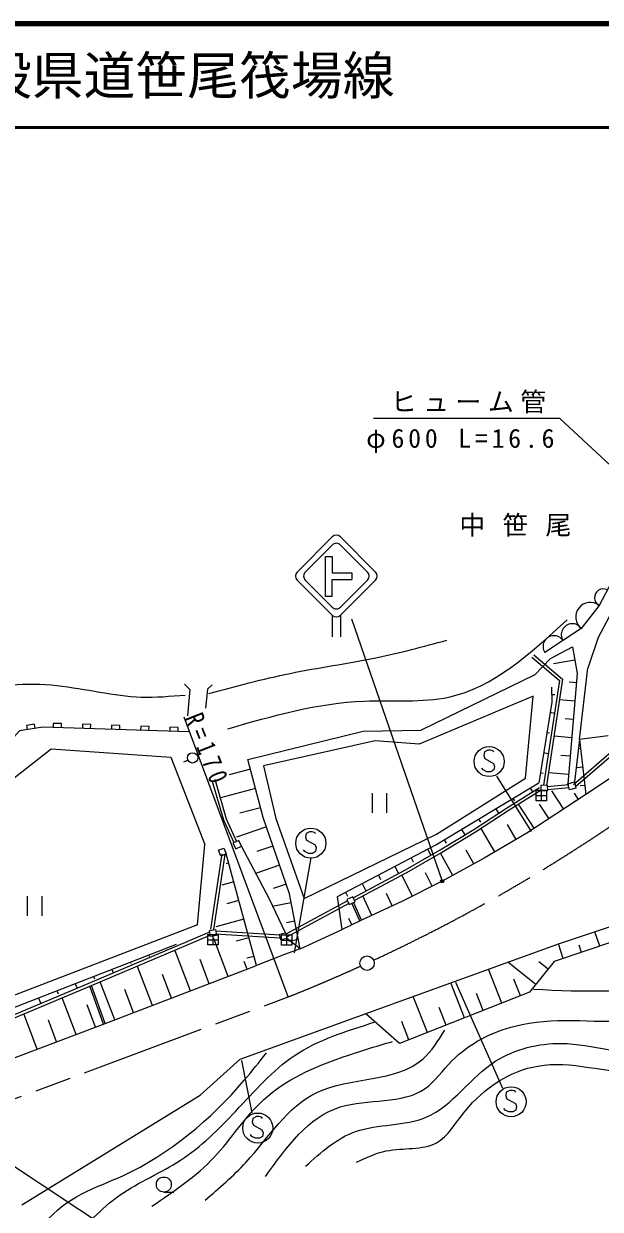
# Model space of a CAD drawing. Units: millimetres, scale not verified. Extents: x 40000 to 680000, y 20000 to 380000.
# Drawn here: x 225966 to 281584, y 265598 to 380000 of the extents above; entities that cross this region are included whole.
import ezdxf
from ezdxf.enums import TextEntityAlignment as Align

# ---------------------------------------------------------------- set-up
doc = ezdxf.new("R2010")
doc.units = ezdxf.units.MM
doc.header["$LTSCALE"] = 1000
doc.linetypes.add('CHAIN', pattern=[18.5, 12, -1.5, 3.5, -1.5])
for name, color, linetype, lineweight in [('M-BGD', 7, 'Continuous', 25), ('M-BMK', 2, 'CHAIN', 13), ('M-BMK-SRVR', 3, 'Continuous', 25), ('M-STR-HTXT', 7, 'Continuous', 13), ('M-STR-STRC', 7, 'Continuous', 25), ('M-TTL', 2, 'Continuous', 140), ('M-TTL-LINE', 7, 'Continuous', 50)]:
    doc.layers.add(name, color=color, linetype=linetype, lineweight=lineweight)
doc.layers.add('M-BMK-HTXT', color=7, linetype='Continuous')
doc.layers.add('M-TTL-TXT', color=7, linetype='Continuous')
doc.styles.add('ＭＳ ゴシック', font='')
doc.styles.get('ＭＳ ゴシック').set_extended_font_data('MS Gothic')

msp = doc.modelspace()

# ---------------------------------------------------------------- linework, layer by layer
at = {"layer": 'M-BGD'}
for p, q in [((283859, 328373), (281479, 323860)), ((281479, 323860), (279746, 321633)), ((279746, 321633), (276230, 319314)), ((274977, 318884), (277641, 316637)), ((275162, 319104), (277950, 316753)), ((279127, 318583), (277076, 318219)), ((275277, 317170), (264308, 311836)), ((279584, 310943), (280391, 317827)), ((277641, 316637), (276101, 306533)), ((277950, 316753), (276385, 306489)), ((279280, 316414), (278598, 316472)), ((276891, 315259), (277216, 315262)), ((279129, 314641), (277658, 314767)), ((276742, 313553), (277161, 313485)), ((278977, 312869), (278189, 312936)), ((276429, 311606), (276690, 311565)), ((278826, 311096), (277142, 311240)), ((279016, 306599), (283148, 310186)), ((279686, 310054), (279512, 310034)), ((279584, 310943), (280192, 305609)), ((241826, 308952), (241393, 308745)), ((242687, 309376), (243115, 309593)), ((276117, 309660), (276567, 309588)), ((278675, 309324), (277779, 309400)), ((279204, 306382), (283337, 309969)), ((247828, 308060), (245773, 307518)), ((279888, 308276), (279254, 308204)), ((275804, 307714), (276083, 307670)), ((276470, 306401), (278540, 306601)), ((278524, 307551), (276625, 307713)), ((282972, 307469), (280192, 305609)), ((248318, 306203), (244937, 305310)), ((259563, 305759), (259563, 303859)), ((261007, 303859), (261007, 305759)), ((274820, 306243), (275035, 305885)), ((275392, 305528), (276392, 305528)), ((275880, 306008), (275867, 306517)), ((275892, 306028), (275892, 305028)), ((276498, 306114), (278567, 306314)), ((278060, 304218), (276905, 305987)), ((279481, 305146), (279095, 305738)), ((280091, 306498), (279646, 306448)), ((248809, 304345), (246806, 303816)), ((273164, 305245), (273304, 305011)), ((275217, 302363), (273692, 304700)), ((276638, 303291), (275733, 304678)), ((269851, 303250), (270032, 302949)), ((271507, 304248), (271771, 303810)), ((249373, 302495), (246503, 301503)), ((268194, 302253), (268515, 301720)), ((271418, 300082), (270079, 302357)), ((273477, 301293), (272638, 302718)), ((266538, 301255), (266732, 300933)), ((242720, 293047), (243438, 300793)), ((244008, 292639), (245106, 299892)), ((244293, 292596), (245391, 299849)), ((250010, 300653), (248461, 300117)), ((264920, 300342), (265226, 299758)), ((267345, 297803), (266159, 299960)), ((269374, 298918), (268635, 300262)), ((245740, 298990), (245508, 298927)), ((250646, 298811), (248318, 298006)), ((261760, 298682), (262117, 298004)), ((263340, 299512), (263542, 299128)), ((260181, 297852), (260399, 297437)), ((263462, 295814), (262444, 297853)), ((265374, 296768), (264735, 298049)), ((246230, 297194), (245067, 296876)), ((251283, 296969), (250038, 296538)), ((258601, 297022), (258972, 296317)), ((226312, 295827), (226312, 293927)), ((227756, 293927), (227756, 295827)), ((246720, 295397), (245557, 295079)), ((251776, 295162), (249942, 294802)), ((257202, 295353), (251249, 292150)), ((256686, 292585), (256232, 295778)), ((257021, 296193), (257213, 295828)), ((258561, 293498), (257818, 295161)), ((259547, 293958), (258675, 295831)), ((261520, 294877), (260965, 296067)), ((257339, 295099), (251385, 291896)), ((258386, 293420), (257642, 295083)), ((247211, 293600), (244495, 292860)), ((252123, 293390), (251323, 293233)), ((257624, 293041), (257316, 293673)), ((244222, 292101), (244222, 291101)), ((245697, 288063), (244292, 291742)), ((250641, 291750), (244464, 292160)), ((250660, 292038), (244483, 292447)), ((247701, 291803), (246447, 291461)), ((251321, 292078), (251321, 291078)), ((252645, 290732), (256686, 292585)), ((281534, 290979), (281061, 292384)), ((239791, 290819), (239801, 290794)), ((243722, 291601), (244722, 291601)), ((250821, 291578), (251821, 291578)), ((252645, 290732), (251108, 290171)), ((252645, 290732), (251347, 291719)), ((252471, 291618), (251543, 291436)), ((278018, 289794), (277542, 291205)), ((279776, 290387), (279539, 291091)), ((236251, 289438), (236301, 289311)), ((238021, 290129), (238071, 290001)), ((242045, 286668), (240573, 290525)), ((243871, 287365), (242977, 289708)), ((247523, 288760), (247242, 289496)), ((248191, 290007), (247494, 289817)), ((251108, 290171), (248436, 289108)), ((276546, 288757), (275649, 289475)), ((234481, 288748), (234597, 288450)), ((238394, 285274), (236957, 289035)), ((272081, 285477), (270790, 288757)), ((275361, 287276), (272662, 289435)), ((230941, 287367), (231112, 286928)), ((233829, 283531), (232517, 287206)), ((232711, 288057), (232801, 287828)), ((234742, 283879), (233342, 287546)), ((240219, 285971), (239347, 288256)), ((268497, 284066), (267167, 287444)), ((273873, 286182), (273237, 287798)), ((229171, 286676), (229285, 286385)), ((231016, 282465), (229673, 286010)), ((233648, 283466), (232336, 287141)), ((236568, 284576), (235717, 286805)), ((264913, 282655), (263545, 286131)), ((270289, 284771), (269634, 286436)), ((227401, 285985), (227608, 285455)), ((232891, 283176), (232071, 285343)), ((266705, 283361), (266031, 285074)), ((227264, 281045), (225973, 284455)), ((229140, 281755), (228350, 283842)), ((262226, 281597), (258966, 284471)), ((263122, 281950), (262428, 283712)), ((239483, 267265), (240433, 267265))]:
    msp.add_line(p, q, dxfattribs=at)
for points in [[(285157, 327854), (281386, 320759), (280391, 317827)], [(275277, 317170), (276780, 318757), (278900, 319866)], [(278900, 319866), (279355, 317300), (278448, 306665)], [(241479, 316277), (241976, 315742), (241766, 313201)], [(244154, 316220), (243695, 315800), (243504, 313946)], [(276885, 315993), (276898, 314526), (275648, 306741)], [(227074, 312007), (227013, 312402), (226223, 312281), (226283, 311886)], [(229607, 312060), (229620, 312460), (228820, 312486), (228807, 312086)], [(232420, 311968), (232433, 312368), (231633, 312394), (231620, 311994)], [(241866, 311660), (227800, 312119), (225557, 311774), (219847, 305419), (206433, 294987)], [(235233, 311876), (235246, 312276), (234446, 312302), (234433, 311902)], [(238046, 311785), (238059, 312184), (237259, 312210), (237246, 311811)], [(240859, 311693), (240872, 312093), (240072, 312119), (240059, 311719)], [(252645, 290732), (251602, 296047), (249054, 303416), (247583, 308989), (258724, 311747), (264308, 311836)], [(282344, 311294), (279584, 310943), (279089, 306830)], [(220714, 303846), (228609, 310044), (240165, 309236), (243438, 300793)], [(246270, 300944), (245261, 303150), (244154, 306981)], [(246532, 301064), (245532, 303250), (244426, 307077)], [(256232, 295778), (265710, 300756), (275648, 306741)], [(257758, 295666), (262782, 298360), (266128, 300274), (269393, 302251), (272635, 304376), (275715, 306312)], [(257894, 295412), (262922, 298109), (266277, 300028), (269546, 302007), (272788, 304132), (275868, 306068)], [(280192, 305609), (274506, 301899), (270389, 299476), (266330, 297245)], [(275867, 306517), (276454, 306546), (276482, 305966), (275895, 305937)], [(240676, 291165), (207048, 278044), (208162, 274188), (209764, 274731), (217957, 277587), (224451, 279980), (233829, 283531), (248436, 289108), (245495, 299889)], [(251218, 292284), (249633, 295587), (246986, 300635)], [(266330, 297245), (262506, 295336), (258561, 293498), (258345, 293404), (256686, 292585)], [(225797, 266034), (243002, 276612), (246849, 280088), (260430, 285001), (277653, 291245), (287642, 294583)], [(299558, 294732), (294324, 292658), (285929, 292461), (277139, 289498), (274769, 286535), (262226, 281597)], [(242720, 293047), (206593, 279148), (203732, 278238), (202279, 278720)], [(208861, 277699), (212387, 279055), (232404, 287471), (243844, 292329)], [(208964, 277431), (212494, 278788), (232517, 287206), (243957, 292063)]]:
    msp.add_lwpolyline(points, dxfattribs=at)
for points in [[(264118, 310484), (259879, 310789), (249093, 308402), (250301, 303311), (253018, 295587), (265799, 301793), (274381, 307199), (275105, 315113)], [(278448, 306665), (279089, 306830), (279242, 306237), (278601, 306072)], [(275392, 305028), (275392, 306028), (276392, 306028), (276392, 305028)], [(246424, 300365), (246986, 300635), (246715, 301199), (246153, 300930)], [(244742, 300237), (245259, 300443), (245482, 299883), (244965, 299677)], [(257365, 294996), (257953, 295264), (257726, 295761), (257138, 295493)], [(243722, 291101), (243722, 292101), (244722, 292101), (244722, 291101)], [(243895, 292502), (244458, 292598), (244554, 292028), (243991, 291933)], [(251218, 292284), (251347, 291719), (250763, 291586), (250635, 292151)], [(250821, 291078), (250821, 292078), (251821, 292078), (251821, 291078)]]:
    msp.add_lwpolyline(points, close=True, dxfattribs=at)
for centre, radius in [((242259, 309159), 500), ((239483, 267987), 722)]:
    msp.add_circle(centre, radius, dxfattribs=at)
for centre, radius, start, end in [((281877, 324614), 850, 62.20007, 242.20007), ((280619, 322755), 1400, 52.09703, 232.09703), ((278869, 321054), 1050, 33.41256, 213.41256), ((277116, 319898), 1050, 33.41256, 213.41256)]:
    msp.add_arc(centre, radius, start, end, dxfattribs=at)
for points, knots in [([(245645, 311963), (249966, 313207), (254287, 314451), (258821, 314637), (261573, 314749), (264404, 314471), (266974, 315028), (271263, 315957), (274825, 319210), (278388, 322464)], [0, 0, 0, 0, 1, 1, 1, 2, 2, 2, 3, 3, 3, 3]), ([(243828, 315354), (246424, 316064), (249021, 316773), (251655, 317311), (254400, 317871), (257185, 318245), (259929, 318811), (262232, 319286), (264505, 319896), (266778, 320507)], [0, 0, 0, 0, 1, 1, 1, 2, 2, 2, 3, 3, 3, 3]), ([(205320, 297988), (207188, 299202), (208999, 300448), (210638, 301934), (212436, 303517), (214091, 305246), (215464, 307347), (217221, 310039), (218487, 313324), (220943, 314898), (223127, 316334), (226272, 316444), (229153, 316137), (232007, 315832), (234603, 315117), (237305, 315028), (238700, 314982), (240122, 315103), (241545, 315224)], [0, 0, 0, 0, 1, 1, 1, 2, 2, 2, 3, 3, 3, 4, 4, 4, 5, 5, 5, 6, 6, 6, 6]), ([(275128, 286831), (279993, 286615), (284858, 286398), (289350, 287621), (291817, 288293), (294171, 289399), (296461, 290881), (298491, 292194), (300471, 293802), (302683, 293942), (304328, 294052), (306098, 293319), (307621, 292362), (309673, 291072), (311276, 289375), (312658, 287523), (315360, 283902), (317219, 279688), (319078, 275474)], [0, 0, 0, 0, 1, 1, 1, 2, 2, 2, 3, 3, 3, 4, 4, 4, 5, 5, 5, 6, 6, 6, 6]), ([(249290, 268758), (251348, 271636), (253406, 274513), (256500, 275474), (259134, 276291), (262519, 275719), (264698, 277251), (265659, 277928), (266386, 279014), (267265, 279918), (268943, 281599), (271124, 282739), (273389, 283276), (276962, 284224), (280780, 283590), (284549, 283770), (287355, 283815), (290129, 284239), (292549, 285547), (295176, 286869), (297302, 289228), (300154, 290288), (302240, 291061), (304692, 291102), (306771, 290288), (308316, 289700), (309669, 288607), (310721, 287325), (312206, 285518), (313094, 283336), (314041, 281202), (314989, 279063), (315997, 276972), (317004, 274881)], [0, 0, 0, 0, 1, 1, 1, 2, 2, 2, 3, 3, 3, 4, 4, 4, 5, 5, 5, 6, 6, 6, 7, 7, 7, 8, 8, 8, 9, 9, 9, 10, 10, 10, 11, 11, 11, 11]), ([(230328, 262239), (231869, 263961), (233409, 265682), (235266, 266980), (237090, 268255), (239220, 269120), (241093, 270338), (243080, 271630), (244779, 273317), (246426, 275079), (248217, 276992), (249947, 278993), (252056, 280412), (254356, 281959), (257107, 282815), (259858, 283671)], [0, 0, 0, 0, 1, 1, 1, 2, 2, 2, 3, 3, 3, 4, 4, 4, 5, 5, 5, 5]), ([(243463, 266486), (244822, 267642), (246182, 268798), (247414, 270140), (249605, 272527), (251396, 275504), (254229, 276856), (257419, 278380), (261930, 277843), (264500, 280115), (265324, 280845), (265949, 281863), (266574, 282881)], [0, 0, 0, 0, 1, 1, 1, 2, 2, 2, 3, 3, 3, 4, 4, 4, 4]), ([(238328, 265894), (240466, 267336), (242604, 268778), (244352, 270634), (246014, 272398), (247323, 274536), (249093, 276165), (251219, 278122), (254011, 279346), (256796, 280313), (258378, 280862), (259958, 281328), (261537, 281794)], [0, 0, 0, 0, 1, 1, 1, 2, 2, 2, 3, 3, 3, 4, 4, 4, 4]), ([(253142, 269745), (254649, 271104), (256156, 272463), (257982, 273103), (260137, 273859), (262738, 273613), (264796, 274486), (267353, 275570), (269072, 278381), (271512, 279918), (273372, 281080), (275611, 281625), (277833, 281597), (280850, 281589), (283901, 280351), (286722, 280609), (287275, 280632), (287817, 280707), (288350, 280826)], [0, 0, 0, 0, 1, 1, 1, 2, 2, 2, 3, 3, 3, 4, 4, 4, 5, 5, 5, 6, 6, 6, 6]), ([(161513, 240552), (162676, 241637), (163839, 242723), (165175, 243457), (167809, 244903), (171112, 244983), (174267, 244972), (176646, 244964), (178940, 244904), (181212, 245224), (183026, 245520), (184715, 246199), (186768, 246487), (189720, 246852), (193504, 246400), (194598, 248381), (195173, 249422), (195012, 251112), (195355, 252549), (195920, 254818), (197709, 256499), (199649, 257726), (201587, 258984), (203794, 259590), (205836, 260757), (208119, 262038), (210111, 264040), (212403, 264545), (215151, 265241), (218203, 264142), (221242, 262398), (222654, 261579), (224076, 260592), (225157, 260883), (226309, 261178), (227061, 262975), (228061, 264292), (230005, 266829), (232858, 267619), (235512, 268838), (240049, 270923), (244006, 274261), (247245, 278057), (247986, 278925), (248689, 279817), (249392, 280708)], [0, 0, 0, 0, 1, 1, 1, 2, 2, 2, 3, 3, 3, 4, 4, 4, 5, 5, 5, 6, 6, 6, 7, 7, 7, 8, 8, 8, 9, 9, 9, 10, 10, 10, 11, 11, 11, 12, 12, 12, 13, 13, 13, 14, 14, 14, 15, 15, 15, 15]), ([(258080, 270140), (259003, 270580), (259926, 271020), (260945, 271227), (262575, 271557), (264453, 271289), (265784, 272017), (266904, 272630), (267637, 273948), (268549, 275079), (270390, 277314), (272898, 278976), (275562, 279424), (278711, 280024), (282181, 278680), (285438, 278832), (286815, 278857), (288144, 279124), (289457, 279529)], [0, 0, 0, 0, 1, 1, 1, 2, 2, 2, 3, 3, 3, 4, 4, 4, 5, 5, 5, 6, 6, 6, 6])]:
    msp.add_open_spline(points, degree=3, knots=knots, dxfattribs=at)
at = {"layer": 'M-BMK'}
msp.add_line((214507, 272324), (251490, 286095), dxfattribs=at)
for start, end in [(294.88588, 310.89247), (291.72629, 294.38475)]:
    msp.add_arc((191078, 437702), 163200, start, end, dxfattribs=at)
at = {"layer": 'M-BMK-SRVR'}
msp.add_circle((259085, 289347), 700, dxfattribs=at)
at = {"layer": 'M-STR-HTXT'}
msp.add_line((251490, 286095), (241440, 313085), dxfattribs=at)
msp.add_lwpolyline([(295007, 325814), (277674, 341920), (259708, 341920)], dxfattribs=at)
at = {"layer": 'M-STR-STRC'}
for p, q in [((255735, 330480), (252342, 327088)), ((253124, 327088), (255735, 329698)), ((256517, 330480), (259909, 327088)), ((256517, 329698), (259127, 327088)), ((255087, 324722), (255087, 328594)), ((255087, 328594), (255709, 328594)), ((255709, 328594), (255709, 327004)), ((252342, 326306), (255735, 322914)), ((253124, 326306), (255735, 323696)), ((255709, 327004), (257623, 327004)), ((255709, 324722), (255709, 326382)), ((255709, 326382), (257623, 326382)), ((259909, 326306), (256517, 322914)), ((256517, 323696), (259127, 326306)), ((257623, 327004), (257623, 326382)), ((255709, 324722), (255087, 324722)), ((255735, 322914), (255735, 320849)), ((256517, 322914), (256517, 320849)), ((257574, 322579), (266330, 297245)), ((274942, 302041), (271618, 307379)), ((253669, 299501), (252044, 290334)), ((267614, 287499), (272159, 277284)), ((248013, 274919), (246999, 279960)), ((242791, 257971), (223711, 270584))]:
    msp.add_line(p, q, dxfattribs=at)
for points in [[(271329, 309730), (271213, 309846), (270981, 309904), (270749, 309904), (270401, 309730), (270343, 309382), (270459, 309092), (271271, 308628), (271387, 308338), (271329, 307990), (271039, 307816), (270633, 307816), (270285, 307990), (270169, 308164)], [(254128, 301854), (254012, 301970), (253780, 302028), (253548, 302028), (253200, 301854), (253142, 301506), (253258, 301216), (254070, 300752), (254186, 300462), (254128, 300114), (253838, 299940), (253432, 299940), (253084, 300114), (252968, 300288)], [(273449, 276902), (273333, 277018), (273101, 277076), (272869, 277076), (272521, 276902), (272463, 276554), (272579, 276264), (273391, 275800), (273507, 275510), (273449, 275162), (273159, 274988), (272753, 274988), (272405, 275162), (272289, 275336)], [(249005, 274367), (248889, 274483), (248657, 274541), (248425, 274541), (248077, 274367), (248019, 274019), (248135, 273729), (248947, 273265), (249063, 272975), (249005, 272627), (248715, 272453), (248309, 272453), (247961, 272627), (247845, 272801)]]:
    msp.add_lwpolyline(points, dxfattribs=at)
for centre, radius in [((270865, 308802), 1450), ((253664, 300926), 1450), ((266330, 297245), 150), ((266330, 297245), 90), ((266330, 297245), 30), ((272985, 275974), 1450), ((248541, 273439), 1450)]:
    msp.add_circle(centre, radius, dxfattribs=at)
for centre, start, end in [((256126, 330089), 45, 135), ((256126, 329307), 44.99985, 135), ((252733, 326697), 135, 225), ((253515, 326697), 135, 225.00005), ((258736, 326697), 315.00011, 44.99984), ((259518, 326697), 315, 45), ((256126, 324087), 225.00005, 315.00011), ((256126, 323305), 225, 315)]:
    msp.add_arc(centre, 553, start, end, dxfattribs=at)
at = {"layer": 'M-TTL'}
msp.add_line((680000, 380000), (40000, 380000), dxfattribs=at)
at = {"layer": 'M-TTL-LINE'}
msp.add_line((40000, 370000), (680000, 370000), dxfattribs=at)

# ---------------------------------------------------------------- texts
at = {"layer": 'M-BMK-HTXT', "insert": (267989, 330505), "char_height": 1833, "attachment_point": 7, "style": 'ＭＳ ゴシック'}
msp.add_mtext('\\T1.66;中笹尾', dxfattribs=at)
at = {"layer": 'M-STR-HTXT', "char_height": 1833, "attachment_point": 7, "style": 'ＭＳ ゴシック'}
for s, insert in [('\\T1.25;ヒューム管', (261365, 342400)), ('\\T1.29;φ600\\~L=16.6', (258996, 338579))]:
    msp.add_mtext(s, dxfattribs=dict(at, insert=insert))
at = {"layer": 'M-STR-HTXT', "insert": (241448, 313026), "char_height": 1833, "attachment_point": 7, "rotation": 291.5, "style": 'ＭＳ ゴシック'}
msp.add_mtext('\\T1.5;\\W0.8;R=170', dxfattribs=at)
at = {"layer": 'M-TTL-TXT', "style": 'ＭＳ ゴシック'}
msp.add_text('一般県道笹尾筏場線', height=3666, dxfattribs=at).set_placement((216734, 375000), align=Align.MIDDLE_LEFT)

doc.saveas('drawing.dxf')
